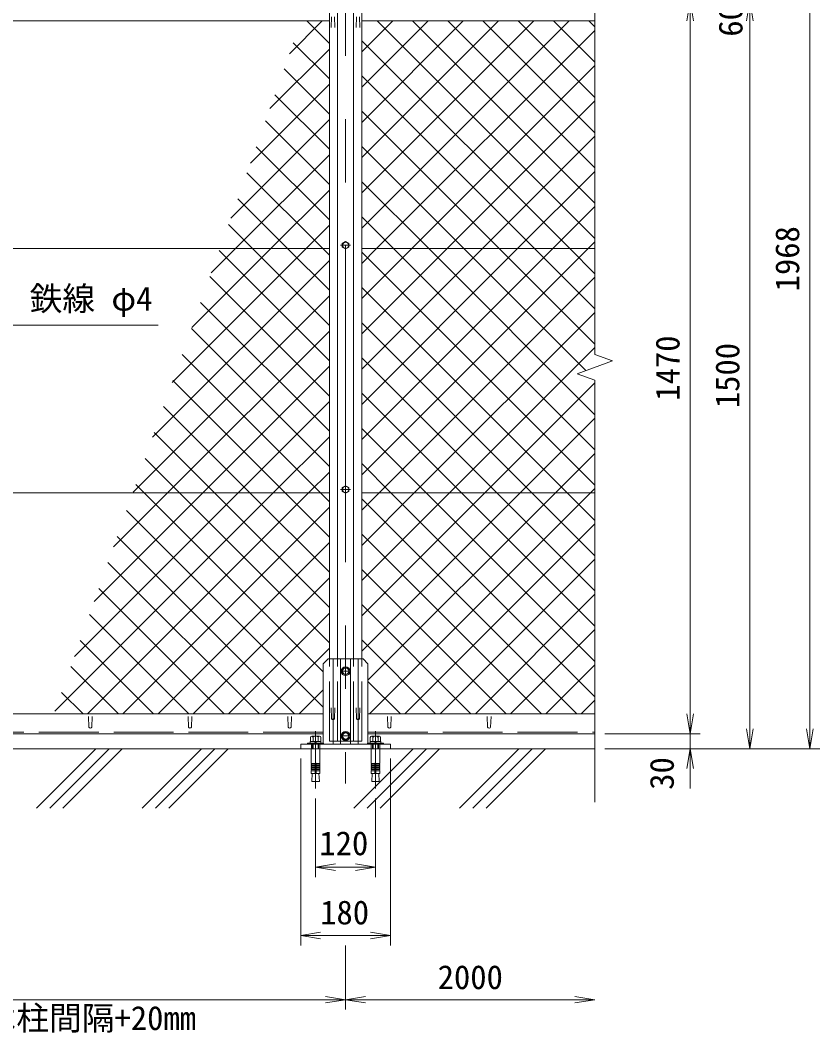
# Model space of a CAD drawing. Units: millimetres, scale not verified. Extents: x -4200 to 4200, y -2970 to 2970.
# Drawn here: x -1855 to -252, y -89 to 1942 of the extents above; entities that cross this region are included whole.
import ezdxf
from ezdxf.enums import TextEntityAlignment as Align

# ---------------------------------------------------------------- set-up
doc = ezdxf.new("R2010")
doc.units = ezdxf.units.MM
doc.header["$LTSCALE"] = 20
doc.linetypes.add('DASHED', pattern=[7.5, 6, -1.5])
doc.linetypes.add('USER1', pattern=[50.8, 31.75, -6.35, 6.35, -6.35])
for name, color, linetype, lineweight in [('0-0_D-STR1', 1, 'Continuous', 18), ('0-1_D-STR-DIM', 7, 'Continuous', 9), ('0-2_D-STR3', 3, 'Continuous', 13), ('0-3_D-STR-TXT', 7, 'Continuous', 9), ('0-4_0', 7, 'Continuous', 9), ('0-5_D-BMK', 2, 'USER1', 13), ('0-6_D-STR2', 7, 'Continuous', 9), ('0-A_D-BGD', 7, 'Continuous', 9), ('0-B_D-DCR-HCH', 7, 'Continuous', 9), ('0-C_D-STR4', 7, 'Continuous', 9)]:
    doc.layers.add(name, color=color, linetype=linetype, lineweight=lineweight)
doc.styles.add('ＭＳ ゴシック', font='')
doc.styles.get('ＭＳ ゴシック').set_extended_font_data('MS Gothic')

# ---------------------------------------------------------------- blocks, each defined once
blk = doc.blocks.new('_Open')
at = {"layer": '0-4_0'}
blk.add_line((-20, 3.33), (0, 0), dxfattribs=at)
blk.add_lwpolyline([(-20, -3.33), (0, 0), (-20, 0)], dxfattribs=at)

msp = doc.modelspace()

# ---------------------------------------------------------------- linework, layer by layer
at = {"layer": '0-0_D-STR1'}
for p, q in [((-1235.32, 660.85), (-1235.32, 2448.79)), ((-1218.82, 660.85), (-1218.82, 2448.79)), ((-1186.82, 660.85), (-1186.82, 2448.79)), ((-1170.32, 660.85), (-1170.32, 2448.79)), ((-3177.82, 1940.86), (-1235.32, 1940.86)), ((-1230.82, 1949.23), (-1231.57, 1927.73)), ((-1224.82, 1949.23), (-1224.07, 1927.73)), ((-1180.82, 1949.23), (-1181.57, 1927.73)), ((-1174.82, 1949.23), (-1174.07, 1927.73)), ((-702.82, 1940.86), (-1170.32, 1940.86)), ((-3173.82, 550.86), (-1247.82, 550.86)), ((-1230.82, 541.19), (-1231.57, 562.69)), ((-1224.82, 541.19), (-1224.07, 562.69)), ((-1180.82, 541.19), (-1181.57, 562.69)), ((-1174.82, 541.19), (-1174.07, 562.69)), ((-702.82, 550.86), (-1157.82, 550.86)), ((-1717.82, 523.98), (-1718.57, 545.48)), ((-1711.82, 523.98), (-1711.07, 545.48)), ((-1517.82, 523.98), (-1518.57, 545.48)), ((-1511.82, 523.98), (-1511.07, 545.48)), ((-1317.82, 523.98), (-1318.57, 545.48)), ((-1311.82, 523.98), (-1311.07, 545.48)), ((-1117.82, 523.98), (-1118.57, 545.48)), ((-1111.82, 523.98), (-1111.07, 545.48)), ((-917.82, 523.98), (-918.57, 545.48)), ((-911.82, 523.98), (-911.07, 545.48)), ((-1247.82, 510.86), (-3173.82, 510.86)), ((-1157.82, 510.86), (-702.82, 510.86)), ((-1235.32, 495.85), (-1170.32, 495.85))]:
    msp.add_line(p, q, dxfattribs=at)
at = {"layer": '0-0_D-STR1', "linetype": 'DASHED'}
for p, q in [((-1235.32, 495.85), (-1235.32, 660.85)), ((-1218.82, 495.85), (-1218.82, 660.85)), ((-1186.82, 495.85), (-1186.82, 660.85)), ((-1170.32, 495.85), (-1170.32, 660.85)), ((-1247.82, 513.86), (-3173.82, 513.86)), ((-1157.82, 513.86), (-702.82, 513.86))]:
    msp.add_line(p, q, dxfattribs=at)
at = {"layer": '0-0_D-STR1'}
for centre in [(-1227.82, 542.44), (-1177.82, 542.44), (-1714.82, 525.23), (-1514.82, 525.23), (-1314.82, 525.23), (-1114.82, 525.23), (-914.82, 525.23)]:
    msp.add_arc(centre, 3.25, 202.61986, 337.38014, dxfattribs=at)
at = {"layer": '0-1_D-STR-DIM'}
for p, q in [((-702.82, 2475.31), (-702.82, 1271.51)), ((-271.77, 2408.79), (-271.77, 520.86)), ((-511.77, 1940.86), (-511.77, 550.86)), ((-391.77, 1940.86), (-391.77, 520.86)), ((-391.77, 1940.86), (-391.77, 1900.86)), ((-667.58, 1258.68), (-702.82, 1271.51)), ((-738.06, 1233.03), (-667.58, 1258.68)), ((-702.82, 1220.2), (-738.06, 1233.03)), ((-702.82, 1220.2), (-702.82, 373.55)), ((-511.77, 550.86), (-511.77, 590.86)), ((-682.82, 510.86), (-491.77, 510.86)), ((-682.82, 510.86), (-491.77, 510.86)), ((-511.77, 510.86), (-511.77, 480.86)), ((-682.82, 480.86), (-371.77, 480.86)), ((-682.82, 480.86), (-491.77, 480.86)), ((-682.82, 480.86), (-251.77, 480.86)), ((-1292.82, 460.86), (-1292.82, 85.84)), ((-1112.82, 460.86), (-1112.82, 85.84)), ((-511.77, 440.86), (-511.77, 400.86)), ((-1262.82, 380.76), (-1262.82, 223.03)), ((-1142.82, 380.76), (-1142.82, 223.03)), ((-1222.82, 243.03), (-1182.82, 243.03)), ((-1252.82, 105.84), (-1152.82, 105.84)), ((-1202.82, 85.84), (-1202.82, -42.65)), ((-1202.82, 85.84), (-1202.82, -42.65)), ((-3182.82, -22.65), (-1242.82, -22.65)), ((-1162.82, -22.65), (-742.82, -22.65))]:
    msp.add_line(p, q, dxfattribs=at)
at = {"layer": '0-2_D-STR3'}
for p, q in [((-1235.32, 1484.11), (-3177.82, 1484.11)), ((-1202.82, 1498.36), (-1209.32, 1494.61)), ((-1209.32, 1494.61), (-1209.32, 1487.1)), ((-1209.32, 1487.1), (-1202.82, 1483.35)), ((-1196.32, 1494.61), (-1202.82, 1498.36)), ((-1202.82, 1483.35), (-1196.32, 1487.1)), ((-1196.32, 1487.1), (-1196.32, 1494.61)), ((-702.82, 1484.11), (-1170.32, 1484.11)), ((-1235.32, 994.11), (-3177.82, 994.11)), ((-702.82, 994.11), (-1170.32, 994.11)), ((-1237.82, 660.85), (-1247.82, 650.85)), ((-1247.82, 492.16), (-1247.82, 650.85)), ((-1237.82, 660.85), (-1167.82, 660.85)), ((-1227.82, 489.86), (-1227.82, 660.85)), ((-1212.82, 660.85), (-1212.82, 489.86)), ((-1192.82, 660.85), (-1192.82, 489.86)), ((-1177.82, 489.86), (-1177.82, 660.85)), ((-1167.82, 660.85), (-1157.82, 650.85)), ((-1157.82, 492.16), (-1157.82, 650.85))]:
    msp.add_line(p, q, dxfattribs=at)
at = {"layer": '0-2_D-STR3', "lineweight": 18}
for p, q in [((-1278.82, 489.86), (-1278.82, 492.16)), ((-1278.82, 492.16), (-1246.82, 492.16)), ((-1246.82, 489.86), (-1278.82, 489.86)), ((-1273.57, 495.16), (-1252.07, 495.16)), ((-1273.57, 492.16), (-1273.57, 495.16)), ((-1252.07, 492.16), (-1273.57, 492.16)), ((-1273.21, 495.16), (-1273.21, 503.46)), ((-1252.43, 495.16), (-1273.21, 495.16)), ((-1270.61, 505.96), (-1255.02, 505.96)), ((-1256.82, 505.96), (-1268.82, 505.96)), ((-1268.82, 480.86), (-1268.82, 489.86)), ((-1268.01, 495.16), (-1268.01, 503.46)), ((-1267.74, 480.86), (-1267.74, 489.86)), ((-1264.32, 492.16), (-1263.51, 495.16)), ((-1261.32, 495.16), (-1262.12, 492.16)), ((-1257.9, 480.86), (-1257.9, 489.86)), ((-1257.62, 495.16), (-1257.62, 503.46)), ((-1256.82, 489.86), (-1256.82, 480.86)), ((-1252.43, 503.46), (-1252.43, 495.16)), ((-1252.07, 495.16), (-1252.07, 492.16)), ((-1246.82, 492.16), (-1246.82, 489.86)), ((-1158.82, 492.16), (-1158.82, 489.86)), ((-1126.82, 492.16), (-1158.82, 492.16)), ((-1158.82, 489.86), (-1126.82, 489.86)), ((-1132.07, 495.16), (-1153.57, 495.16)), ((-1153.57, 495.16), (-1153.57, 492.16)), ((-1153.57, 492.16), (-1132.07, 492.16)), ((-1153.21, 503.46), (-1153.21, 495.16)), ((-1153.21, 495.16), (-1132.43, 495.16)), ((-1135.02, 505.96), (-1150.61, 505.96)), ((-1148.82, 505.96), (-1136.82, 505.96)), ((-1148.81, 489.86), (-1148.81, 480.86)), ((-1148.01, 495.16), (-1148.01, 503.46)), ((-1147.73, 480.86), (-1147.73, 489.86)), ((-1144.32, 495.16), (-1143.51, 492.16)), ((-1141.32, 492.16), (-1142.12, 495.16)), ((-1137.89, 480.86), (-1137.89, 489.86)), ((-1137.62, 495.16), (-1137.62, 503.46)), ((-1136.81, 480.86), (-1136.81, 489.86)), ((-1132.43, 495.16), (-1132.43, 503.46)), ((-1132.07, 492.16), (-1132.07, 495.16)), ((-1126.82, 489.86), (-1126.82, 492.16)), ((-1271.47, 480.86), (-1271.47, 450.82)), ((-1254.17, 480.86), (-1254.17, 450.82)), ((-1151.47, 480.86), (-1151.47, 450.82)), ((-1134.17, 480.86), (-1134.17, 450.82)), ((-1263.82, 450.82), (-1271.47, 450.82)), ((-1271.47, 448.32), (-1271.03, 450.78)), ((-1271.47, 448.32), (-1263.82, 448.32)), ((-1271.47, 448.32), (-1271.47, 446.82)), ((-1263.82, 450.82), (-1263.82, 430.86)), ((-1261.82, 450.82), (-1261.82, 430.86)), ((-1261.82, 450.82), (-1254.17, 450.82)), ((-1254.17, 448.32), (-1261.82, 448.32)), ((-1254.17, 448.32), (-1254.6, 450.78)), ((-1254.17, 448.32), (-1254.17, 446.82)), ((-1143.82, 450.82), (-1151.47, 450.82)), ((-1151.47, 448.32), (-1151.03, 450.78)), ((-1151.47, 448.32), (-1143.82, 448.32)), ((-1151.47, 448.32), (-1151.47, 446.82)), ((-1143.82, 450.82), (-1143.82, 430.86)), ((-1141.82, 450.82), (-1134.17, 450.82)), ((-1141.82, 450.82), (-1141.82, 430.86)), ((-1134.17, 448.32), (-1141.82, 448.32)), ((-1134.17, 448.32), (-1134.6, 450.78)), ((-1134.17, 448.32), (-1134.17, 446.82)), ((-1271.47, 446.82), (-1263.82, 446.82)), ((-1271.47, 444.32), (-1271.03, 446.78)), ((-1271.47, 444.32), (-1263.82, 444.32)), ((-1271.47, 444.32), (-1271.47, 442.82)), ((-1271.47, 442.82), (-1263.82, 442.82)), ((-1271.47, 440.32), (-1271.03, 442.78)), ((-1271.47, 440.32), (-1263.82, 440.32)), ((-1271.47, 440.32), (-1271.47, 438.82)), ((-1271.47, 438.82), (-1263.82, 438.82)), ((-1271.47, 436.36), (-1271.03, 438.82)), ((-1271.47, 436.36), (-1263.82, 436.36)), ((-1271.47, 436.36), (-1271.47, 430.86)), ((-1254.17, 430.86), (-1271.47, 430.86)), ((-1269.48, 430.86), (-1270.4, 414.76)), ((-1254.17, 446.82), (-1261.82, 446.82)), ((-1254.17, 444.32), (-1261.82, 444.32)), ((-1254.17, 442.82), (-1261.82, 442.82)), ((-1254.17, 440.32), (-1261.82, 440.32)), ((-1254.17, 438.82), (-1261.82, 438.82)), ((-1254.17, 436.36), (-1261.82, 436.36)), ((-1256.15, 430.86), (-1255.24, 414.76)), ((-1254.17, 444.32), (-1254.6, 446.78)), ((-1254.17, 440.32), (-1254.6, 442.78)), ((-1254.17, 436.36), (-1254.6, 438.82)), ((-1254.17, 444.32), (-1254.17, 442.82)), ((-1254.17, 440.32), (-1254.17, 438.82)), ((-1254.17, 436.36), (-1254.17, 430.86)), ((-1151.47, 446.82), (-1143.82, 446.82)), ((-1151.47, 444.32), (-1151.03, 446.78)), ((-1151.47, 444.32), (-1143.82, 444.32)), ((-1151.47, 444.32), (-1151.47, 442.82)), ((-1151.47, 442.82), (-1143.82, 442.82)), ((-1151.47, 440.32), (-1151.03, 442.78)), ((-1151.47, 440.32), (-1143.82, 440.32)), ((-1151.47, 440.32), (-1151.47, 438.82)), ((-1151.47, 436.36), (-1151.03, 438.82)), ((-1151.47, 438.82), (-1143.82, 438.82)), ((-1151.47, 436.36), (-1143.82, 436.36)), ((-1151.47, 436.36), (-1151.47, 430.86)), ((-1151.47, 430.86), (-1134.17, 430.86)), ((-1149.48, 430.86), (-1150.4, 414.76)), ((-1134.17, 446.82), (-1141.82, 446.82)), ((-1134.17, 444.32), (-1141.82, 444.32)), ((-1134.17, 442.82), (-1141.82, 442.82)), ((-1134.17, 440.32), (-1141.82, 440.32)), ((-1134.17, 438.82), (-1141.82, 438.82)), ((-1134.17, 436.36), (-1141.82, 436.36)), ((-1136.15, 430.86), (-1135.24, 414.76)), ((-1134.17, 444.32), (-1134.6, 446.78)), ((-1134.17, 440.32), (-1134.6, 442.78)), ((-1134.17, 436.36), (-1134.6, 438.82)), ((-1134.17, 444.32), (-1134.17, 442.82)), ((-1134.17, 440.32), (-1134.17, 438.82)), ((-1134.17, 436.36), (-1134.17, 430.86)), ((-1270.4, 414.76), (-1255.24, 414.76)), ((-1135.24, 414.76), (-1150.4, 414.76))]:
    msp.add_line(p, q, dxfattribs=at)
at = {"layer": '0-2_D-STR3', "linetype": 'DASHED'}
for p, q in [((-1271.32, 480.86), (-1271.32, 489.86)), ((-1254.31, 480.86), (-1254.31, 489.86)), ((-1151.33, 480.86), (-1151.33, 489.86)), ((-1134.32, 480.86), (-1134.32, 489.86)), ((-1134.32, 480.86), (-1134.32, 489.86))]:
    msp.add_line(p, q, dxfattribs=at)
at = {"layer": '0-2_D-STR3'}
for points in [[(-1196.32, 1004.61), (-1202.82, 1008.36), (-1209.32, 1004.61), (-1209.32, 997.1), (-1202.82, 993.35), (-1196.32, 997.1)], [(-1196.32, 632.6), (-1202.82, 628.85), (-1209.32, 632.6), (-1209.32, 640.11), (-1202.82, 643.86), (-1196.32, 640.11)], [(-1196.32, 502.6), (-1202.82, 498.85), (-1209.32, 502.6), (-1209.32, 510.11), (-1202.82, 513.86), (-1196.32, 510.11)], [(-1292.82, 480.86), (-1112.82, 480.86), (-1112.82, 489.86), (-1292.82, 489.86)]]:
    msp.add_lwpolyline(points, close=True, dxfattribs=at)
for centre, radius in [((-1202.82, 1490.86), 6.25), ((-1202.82, 1000.86), 6.25), ((-1202.82, 636.35), 9), ((-1202.82, 636.35), 6.25), ((-1202.82, 506.36), 9), ((-1202.82, 506.36), 6.25)]:
    msp.add_circle(centre, radius, dxfattribs=at)
at = {"layer": '0-2_D-STR3', "lineweight": 18}
for centre, radius, start, end in [((-1270.61, 503.36), 2.6, 2.20423, 177.79577), ((-1262.82, 499.31), 6.65, 38.61324, 141.38676), ((-1255.02, 503.36), 2.6, 2.20423, 177.79577), ((-1150.61, 503.36), 2.6, 2.20423, 177.79577), ((-1142.82, 499.31), 6.65, 38.61324, 141.38676), ((-1135.02, 503.36), 2.6, 2.20423, 177.79577), ((-1262.82, 450.82), 1, 0, 180), ((-1142.82, 450.82), 1, 0, 180)]:
    msp.add_arc(centre, radius, start, end, dxfattribs=at)
at = {"layer": '0-3_D-STR-TXT'}
msp.add_lwpolyline([(-1578.76, 1330.48), (-1890.09, 1330.48), (-1938.19, 1482.2)], dxfattribs=at)
at = {"layer": '0-5_D-BMK'}
for p, q in [((-1202.82, 2505.86), (-1202.82, 410.86)), ((-1192.82, 1490.86), (-1212.82, 1490.86)), ((-1192.82, 1000.86), (-1212.82, 1000.86)), ((-1212.82, 636.35), (-1192.82, 636.35)), ((-1262.82, 515.76), (-1262.82, 400.76)), ((-1142.82, 515.76), (-1142.82, 400.76)), ((-1192.82, 506.36), (-1212.82, 506.36))]:
    msp.add_line(p, q, dxfattribs=at)
at = {"layer": '0-6_D-STR2'}
for p, q in [((-1315.39, 1875), (-1249.54, 1940.86)), ((-1235.32, 1895.46), (-1280.72, 1940.86)), ((-1170.32, 1878.65), (-1108.11, 1940.86)), ((-1170.32, 1807.94), (-1037.4, 1940.86)), ((-1170.32, 1737.23), (-966.69, 1940.86)), ((-1170.32, 1666.52), (-895.98, 1940.86)), ((-1170.32, 1595.81), (-825.27, 1940.86)), ((-1170.32, 1525.1), (-754.56, 1940.86)), ((-702.82, 1504.38), (-1139.3, 1940.86)), ((-702.82, 1575.09), (-1068.59, 1940.86)), ((-702.82, 1645.8), (-997.88, 1940.86)), ((-702.82, 1716.51), (-927.16, 1940.86)), ((-702.82, 1787.22), (-856.45, 1940.86)), ((-702.82, 1857.93), (-785.74, 1940.86)), ((-702.82, 1928.64), (-715.03, 1940.86)), ((-1235.32, 1824.74), (-1307.55, 1896.98)), ((-1354.59, 1765.09), (-1235.32, 1884.36)), ((-1069.89, 1484.11), (-702.82, 1851.18)), ((-1235.32, 1754.03), (-1326.14, 1844.86)), ((-1393.78, 1655.19), (-1235.32, 1813.65)), ((-1235.32, 1683.32), (-1344.73, 1792.74)), ((-999.18, 1484.11), (-702.82, 1780.47)), ((-1432.97, 1545.29), (-1235.32, 1742.94)), ((-1235.32, 1612.61), (-1363.32, 1740.61)), ((-928.47, 1484.11), (-702.82, 1709.76)), ((-1235.32, 1541.9), (-1381.9, 1688.49)), ((-1423.44, 1484.11), (-1235.32, 1672.23)), ((-1248.23, 1484.11), (-1400.49, 1636.37)), ((-857.76, 1484.11), (-702.82, 1639.05)), ((-1036.1, 1484.11), (-1170.32, 1618.32)), ((-1352.73, 1484.11), (-1235.32, 1601.52)), ((-1318.94, 1484.11), (-1419.08, 1584.24)), ((-1106.81, 1484.11), (-1170.32, 1547.61)), ((-1389.65, 1484.11), (-1437.67, 1532.12)), ((-1282.02, 1484.11), (-1235.32, 1530.81)), ((-1550.55, 1215.58), (-1282.02, 1484.11)), ((-1511.36, 1325.48), (-1352.73, 1484.11)), ((-1472.16, 1435.38), (-1423.44, 1484.11)), ((-1235.32, 1329.77), (-1389.65, 1484.11)), ((-1235.32, 1400.48), (-1318.94, 1484.11)), ((-1235.32, 1471.19), (-1248.23, 1484.11)), ((-1170.32, 1383.68), (-1069.89, 1484.11)), ((-1170.32, 1312.97), (-999.18, 1484.11)), ((-1170.32, 1242.26), (-928.47, 1484.11)), ((-1170.32, 1171.55), (-857.76, 1484.11)), ((-702.82, 1080.11), (-1106.81, 1484.11)), ((-702.82, 1150.82), (-1036.1, 1484.11)), ((-1235.32, 1259.06), (-1456.26, 1480)), ((-702.82, 1009.4), (-1170.32, 1476.9)), ((-1589.74, 1105.67), (-1235.32, 1460.1)), ((-1235.32, 1188.35), (-1474.84, 1427.87)), ((-1135.63, 994.11), (-702.82, 1426.91)), ((-758.23, 994.11), (-1170.32, 1406.19)), ((-1628.94, 995.77), (-1235.32, 1389.39)), ((-1235.32, 1117.64), (-1493.43, 1375.75)), ((-1064.92, 994.11), (-702.82, 1356.2)), ((-1235.32, 1046.93), (-1512.02, 1323.63)), ((-828.94, 994.11), (-1170.32, 1335.48)), ((-1559.89, 994.11), (-1235.32, 1318.68)), ((-994.2, 994.11), (-702.82, 1285.49)), ((-1253.21, 994.11), (-1530.61, 1271.5)), ((-899.65, 994.11), (-1170.32, 1264.77)), ((-668.81, 1258.23), (-670.21, 1259.64)), ((-1489.18, 994.11), (-1235.32, 1247.97)), ((-1323.92, 994.11), (-1549.19, 1219.38)), ((-970.36, 994.11), (-1170.32, 1194.06)), ((-1394.63, 994.11), (-1567.78, 1167.26)), ((-1418.47, 994.11), (-1235.32, 1177.26)), ((-1041.07, 994.11), (-1170.32, 1123.35)), ((-1465.34, 994.11), (-1586.37, 1115.14)), ((-1347.76, 994.11), (-1235.32, 1106.55)), ((-1111.79, 994.11), (-1170.32, 1052.64)), ((-1785.71, 556.16), (-1347.76, 994.11)), ((-1746.51, 666.06), (-1418.47, 994.11)), ((-1707.32, 775.96), (-1489.18, 994.11)), ((-1668.13, 885.87), (-1559.89, 994.11)), ((-1235.32, 764.08), (-1465.34, 994.11)), ((-1235.32, 834.8), (-1394.63, 994.11)), ((-1235.32, 905.51), (-1323.92, 994.11)), ((-1235.32, 976.22), (-1253.21, 994.11)), ((-1170.32, 959.41), (-1135.63, 994.11)), ((-1170.32, 888.7), (-1064.92, 994.11)), ((-1170.32, 817.99), (-994.2, 994.11)), ((-739.25, 550.86), (-1170.32, 981.93)), ((-702.82, 585.14), (-1111.79, 994.11)), ((-702.82, 655.85), (-1041.07, 994.11)), ((-702.82, 726.56), (-970.36, 994.11)), ((-702.82, 797.27), (-899.65, 994.11)), ((-702.82, 867.98), (-828.94, 994.11)), ((-702.82, 938.69), (-758.23, 994.11)), ((-1649.59, 550.86), (-1235.32, 965.12)), ((-1247.82, 564.45), (-1642.13, 958.77)), ((-1083.9, 550.86), (-702.82, 931.94)), ((-1304.93, 550.86), (-1660.72, 906.64)), ((-1578.88, 550.86), (-1235.32, 894.41)), ((-809.96, 550.86), (-1170.32, 911.22)), ((-1375.64, 550.86), (-1679.31, 854.52)), ((-1013.19, 550.86), (-702.82, 861.23)), ((-880.67, 550.86), (-1170.32, 840.51)), ((-1508.17, 550.86), (-1235.32, 823.7)), ((-1446.35, 550.86), (-1697.89, 802.4)), ((-942.48, 550.86), (-702.82, 790.52)), ((-1437.45, 550.86), (-1235.32, 752.99)), ((-951.38, 550.86), (-1170.32, 769.8)), ((-1517.06, 550.86), (-1716.48, 750.27)), ((-871.77, 550.86), (-702.82, 719.81)), ((-1587.77, 550.86), (-1735.07, 698.15)), ((-1022.09, 550.86), (-1170.32, 699.08)), ((-1366.74, 550.86), (-1235.32, 682.28)), ((-1658.49, 550.86), (-1753.66, 646.03)), ((-801.06, 550.86), (-702.82, 649.1)), ((-1092.8, 550.86), (-1157.82, 615.87)), ((-1729.2, 550.86), (-1772.24, 593.9)), ((-1296.03, 550.86), (-1247.82, 599.07)), ((-730.35, 550.86), (-702.82, 578.39))]:
    msp.add_line(p, q, dxfattribs=at)
for points in [[(-1170.32, 1454.39), (-1140.6, 1484.11), (-702.82, 1921.89)], [(-702.82, 1433.67), (-753.26, 1484.11), (-1170.32, 1901.17)], [(-702.82, 1362.96), (-823.97, 1484.11), (-1170.32, 1830.46)], [(-702.82, 1292.24), (-894.68, 1484.11), (-1170.32, 1759.74)], [(-720.65, 1239.37), (-965.39, 1484.11), (-1170.32, 1689.03)], [(-1170.32, 1100.83), (-787.05, 1484.11), (-702.82, 1568.33)], [(-1170.32, 1030.12), (-716.34, 1484.11), (-702.82, 1497.62)], [(-1170.32, 747.28), (-923.49, 994.11), (-702.82, 1214.78)], [(-1170.32, 676.57), (-852.78, 994.11), (-702.82, 1144.07)], [(-1235.32, 693.37), (-1536.05, 994.11), (-1604.96, 1063.01)], [(-1157.82, 618.36), (-782.07, 994.11), (-702.82, 1073.36)], [(-1720.3, 550.86), (-1277.05, 994.11), (-1235.32, 1035.83)], [(-1247.82, 635.16), (-1606.76, 994.11), (-1623.54, 1010.89)], [(-1154.61, 550.86), (-711.36, 994.11), (-702.82, 1002.65)]]:
    msp.add_lwpolyline(points, dxfattribs=at)
at = {"layer": '0-A_D-BGD'}
msp.add_line((-3527.82, 480.86), (-702.82, 480.86), dxfattribs=at)
at = {"layer": '0-B_D-DCR-HCH'}
for p, q in [((-1822.62, 361.79), (-1703.56, 480.86)), ((-1796.1, 361.79), (-1677.04, 480.86)), ((-1769.59, 361.79), (-1650.53, 480.86)), ((-1610.49, 361.79), (-1491.43, 480.86)), ((-1583.97, 361.79), (-1464.91, 480.86)), ((-1557.45, 361.79), (-1438.39, 480.86)), ((-1186.22, 361.79), (-1067.16, 480.86)), ((-1159.71, 361.79), (-1040.65, 480.86)), ((-1133.19, 361.79), (-1014.13, 480.86)), ((-974.09, 361.79), (-855.03, 480.86)), ((-947.58, 361.79), (-828.51, 480.86)), ((-921.06, 361.79), (-802, 480.86))]:
    msp.add_line(p, q, dxfattribs=at)
at = {"layer": '0-C_D-STR4'}
msp.add_line((-1102.82, 480.86), (-1170.32, 480.86), dxfattribs=at)

# ---------------------------------------------------------------- block references
at = {"layer": '0-1_D-STR-DIM', "xscale": 2, "yscale": 2}
for p, rotation in [((-511.77, 1980.86), 90), ((-391.77, 1980.86), 90), ((-391.77, 1980.86), 90), ((-511.77, 510.86), 270), ((-511.77, 510.86), 270), ((-391.77, 480.86), 270), ((-271.77, 480.86), 270), ((-511.77, 480.86), 90), ((-1262.82, 243.03), 180), ((-1292.82, 105.84), 180), ((-1202.82, -22.65), 180)]:
    msp.add_blockref('_Open', p, dxfattribs=dict(at, rotation=rotation))
for p in [(-1142.82, 243.03), (-1112.82, 105.84), (-1202.82, -22.65), (-702.82, -22.65)]:
    msp.add_blockref('_Open', p, dxfattribs=at)

# ---------------------------------------------------------------- texts
at = {"layer": '0-1_D-STR-DIM', "style": 'ＭＳ ゴシック'}
for s, p in [('60', (-392.22, 1909.24)), ('1968', (-278.52, 1398.3)), ('1470', (-518.52, 1178.96)), ('1500', (-398.52, 1163.96)), ('30', (-530.04, 398.43))]:
    msp.add_text(s, height=48.09, rotation=90, dxfattribs=at).set_placement(p, align=Align.BOTTOM_LEFT)
for s, p in [('120', (-1255.34, 252.69)), ('180', (-1253.74, 113.99)), ('2000', (-1018.07, -15.9))]:
    msp.add_text(s, height=48.09, dxfattribs=at).set_placement(p, align=Align.BOTTOM_LEFT)
at = {"layer": '0-3_D-STR-TXT', "style": 'ＭＳ ゴシック'}
for s, p in [('鉄線 φ4', (-1836.38, 1345.35)), ('端柱後付けベースプレートの場合は柱間隔+20mm', (-2912.57, -97.92))]:
    msp.add_text(s, height=48.09, dxfattribs=at).set_placement(p, align=Align.BOTTOM_LEFT)

doc.saveas('drawing.dxf')
